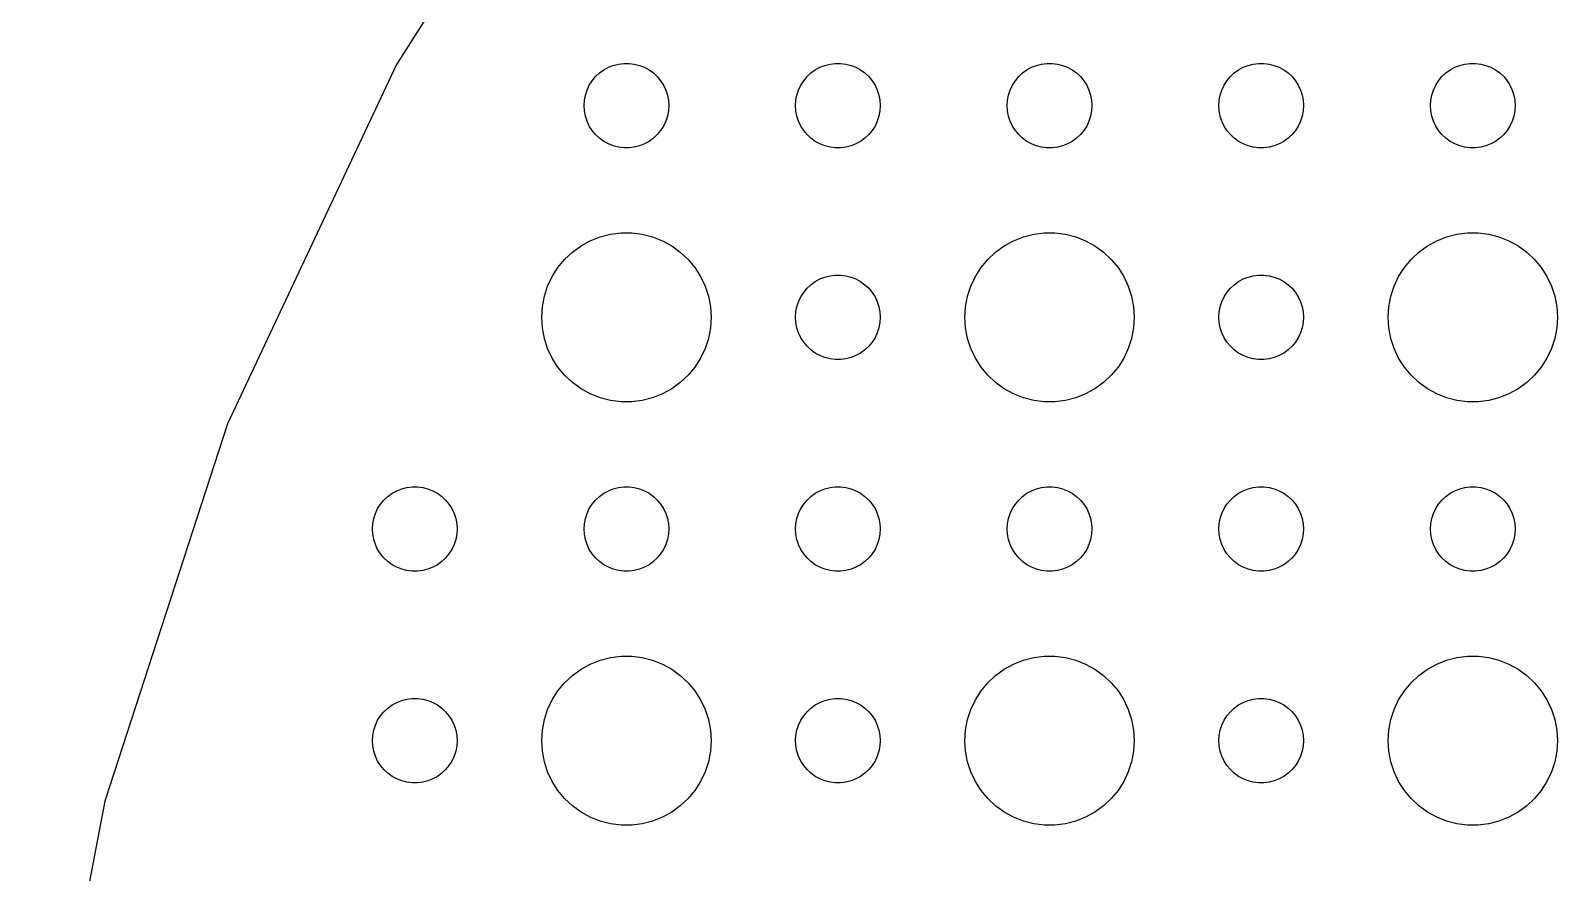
# Model space of a CAD drawing. Header units: metres. Extents: x -112 to 112, y -112 to 112.
# Drawn here: x -111.1 to -57, y 25.3 to 55.2 of the extents above; entities that cross this region are included whole.
import ezdxf

# ---------------------------------------------------------------- set-up
doc = ezdxf.new("R2010")
doc.units = ezdxf.units.M

msp = doc.modelspace()

# ---------------------------------------------------------------- linework, layer by layer
for p, q in [((-90.6099, 65.8319), (-98.1463, 53.9564)), ((-98.1463, 53.9564), (-104.135, 41.2299)), ((-91.0934, 53.5268), (-90.9561, 53.6558)), ((-90.9561, 53.6558), (-90.8037, 53.7665)), ((-90.8037, 53.7665), (-90.6387, 53.8572)), ((-90.6387, 53.8572), (-90.4635, 53.9266)), ((-90.4635, 53.9266), (-90.2811, 53.9734)), ((-90.2811, 53.9734), (-90.0942, 53.997)), ((-90.0942, 53.997), (-89.9058, 53.997)), ((-89.9058, 53.997), (-89.7189, 53.9734)), ((-89.7189, 53.9734), (-89.5365, 53.9266)), ((-89.5365, 53.9266), (-89.3613, 53.8572)), ((-89.3613, 53.8572), (-89.1963, 53.7665)), ((-89.1963, 53.7665), (-89.0439, 53.6558)), ((-89.0439, 53.6558), (-88.9065, 53.5268)), ((-83.5934, 53.5268), (-83.4561, 53.6558)), ((-83.4561, 53.6558), (-83.3037, 53.7665)), ((-83.3037, 53.7665), (-83.1387, 53.8572)), ((-83.1387, 53.8572), (-82.9635, 53.9266)), ((-82.9635, 53.9266), (-82.7811, 53.9734)), ((-82.7811, 53.9734), (-82.5942, 53.997)), ((-82.5942, 53.997), (-82.4058, 53.997)), ((-82.4058, 53.997), (-82.2189, 53.9734)), ((-82.2189, 53.9734), (-82.0365, 53.9266)), ((-82.0365, 53.9266), (-81.8613, 53.8572)), ((-81.8613, 53.8572), (-81.6963, 53.7665)), ((-81.6963, 53.7665), (-81.5439, 53.6558)), ((-81.5439, 53.6558), (-81.4065, 53.5268)), ((-76.0934, 53.5268), (-75.9561, 53.6558)), ((-75.9561, 53.6558), (-75.8037, 53.7665)), ((-75.8037, 53.7665), (-75.6387, 53.8572)), ((-75.6387, 53.8572), (-75.4635, 53.9266)), ((-75.4635, 53.9266), (-75.2811, 53.9734)), ((-75.2811, 53.9734), (-75.0942, 53.997)), ((-75.0942, 53.997), (-74.9058, 53.997)), ((-74.9058, 53.997), (-74.7189, 53.9734)), ((-74.7189, 53.9734), (-74.5365, 53.9266)), ((-74.5365, 53.9266), (-74.3613, 53.8572)), ((-74.3613, 53.8572), (-74.1963, 53.7665)), ((-74.1963, 53.7665), (-74.0439, 53.6558)), ((-74.0439, 53.6558), (-73.9065, 53.5268)), ((-68.5934, 53.5268), (-68.4561, 53.6558)), ((-68.4561, 53.6558), (-68.3037, 53.7665)), ((-68.3037, 53.7665), (-68.1387, 53.8572)), ((-68.1387, 53.8572), (-67.9635, 53.9266)), ((-67.9635, 53.9266), (-67.7811, 53.9734)), ((-67.7811, 53.9734), (-67.5942, 53.997)), ((-67.5942, 53.997), (-67.4058, 53.997)), ((-67.4058, 53.997), (-67.2189, 53.9734)), ((-67.2189, 53.9734), (-67.0365, 53.9266)), ((-67.0365, 53.9266), (-66.8613, 53.8572)), ((-66.8613, 53.8572), (-66.6963, 53.7665)), ((-66.6963, 53.7665), (-66.5439, 53.6558)), ((-66.5439, 53.6558), (-66.4065, 53.5268)), ((-61.0934, 53.5268), (-60.9561, 53.6558)), ((-60.9561, 53.6558), (-60.8037, 53.7665)), ((-60.8037, 53.7665), (-60.6387, 53.8572)), ((-60.6387, 53.8572), (-60.4635, 53.9266)), ((-60.4635, 53.9266), (-60.2811, 53.9734)), ((-60.2811, 53.9734), (-60.0942, 53.997)), ((-60.0942, 53.997), (-59.9058, 53.997)), ((-59.9058, 53.997), (-59.7189, 53.9734)), ((-59.7189, 53.9734), (-59.5365, 53.9266)), ((-59.5365, 53.9266), (-59.3613, 53.8572)), ((-59.3613, 53.8572), (-59.1963, 53.7665)), ((-59.1963, 53.7665), (-59.0439, 53.6558)), ((-59.0439, 53.6558), (-58.9065, 53.5268)), ((-91.4529, 52.873), (-91.3947, 53.0522)), ((-91.3947, 53.0522), (-91.3145, 53.2226)), ((-91.3145, 53.2226), (-91.2135, 53.3817)), ((-91.2135, 53.3817), (-91.0934, 53.5268)), ((-88.9065, 53.5268), (-88.7865, 53.3817)), ((-88.7865, 53.3817), (-88.6855, 53.2226)), ((-88.6855, 53.2226), (-88.6053, 53.0522)), ((-88.6053, 53.0522), (-88.5471, 52.873)), ((-83.9529, 52.873), (-83.8947, 53.0522)), ((-83.8947, 53.0522), (-83.8145, 53.2226)), ((-83.8145, 53.2226), (-83.7135, 53.3817)), ((-83.7135, 53.3817), (-83.5934, 53.5268)), ((-81.4065, 53.5268), (-81.2865, 53.3817)), ((-81.2865, 53.3817), (-81.1855, 53.2226)), ((-81.1855, 53.2226), (-81.1053, 53.0522)), ((-81.1053, 53.0522), (-81.0471, 52.873)), ((-76.4529, 52.873), (-76.3947, 53.0522)), ((-76.3947, 53.0522), (-76.3145, 53.2226)), ((-76.3145, 53.2226), (-76.2135, 53.3817)), ((-76.2135, 53.3817), (-76.0934, 53.5268)), ((-73.9065, 53.5268), (-73.7865, 53.3817)), ((-73.7865, 53.3817), (-73.6855, 53.2226)), ((-73.6855, 53.2226), (-73.6053, 53.0522)), ((-73.6053, 53.0522), (-73.5471, 52.873)), ((-68.9529, 52.873), (-68.8947, 53.0522)), ((-68.8947, 53.0522), (-68.8145, 53.2226)), ((-68.8145, 53.2226), (-68.7135, 53.3817)), ((-68.7135, 53.3817), (-68.5934, 53.5268)), ((-66.4065, 53.5268), (-66.2865, 53.3817)), ((-66.2865, 53.3817), (-66.1855, 53.2226)), ((-66.1855, 53.2226), (-66.1053, 53.0522)), ((-66.1053, 53.0522), (-66.0471, 52.873)), ((-61.4529, 52.873), (-61.3947, 53.0522)), ((-61.3947, 53.0522), (-61.3145, 53.2226)), ((-61.3145, 53.2226), (-61.2135, 53.3817)), ((-61.2135, 53.3817), (-61.0934, 53.5268)), ((-58.9065, 53.5268), (-58.7865, 53.3817)), ((-58.7865, 53.3817), (-58.6855, 53.2226)), ((-58.6855, 53.2226), (-58.6053, 53.0522)), ((-58.6053, 53.0522), (-58.5471, 52.873)), ((-91.5, 52.5), (-91.4882, 52.688)), ((-91.4882, 52.312), (-91.5, 52.5)), ((-91.4882, 52.688), (-91.4529, 52.873)), ((-88.5471, 52.873), (-88.5118, 52.688)), ((-88.5118, 52.688), (-88.5, 52.5)), ((-88.5, 52.5), (-88.5118, 52.312)), ((-84, 52.5), (-83.9882, 52.688)), ((-83.9882, 52.312), (-84, 52.5)), ((-83.9882, 52.688), (-83.9529, 52.873)), ((-81.0471, 52.873), (-81.0118, 52.688)), ((-81.0118, 52.688), (-81, 52.5)), ((-81, 52.5), (-81.0118, 52.312)), ((-76.5, 52.5), (-76.4882, 52.688)), ((-76.4882, 52.312), (-76.5, 52.5)), ((-76.4882, 52.688), (-76.4529, 52.873)), ((-73.5471, 52.873), (-73.5118, 52.688)), ((-73.5118, 52.688), (-73.5, 52.5)), ((-73.5, 52.5), (-73.5118, 52.312)), ((-69, 52.5), (-68.9882, 52.688)), ((-68.9882, 52.312), (-69, 52.5)), ((-68.9882, 52.688), (-68.9529, 52.873)), ((-66.0471, 52.873), (-66.0118, 52.688)), ((-66.0118, 52.688), (-66, 52.5)), ((-66, 52.5), (-66.0118, 52.312)), ((-61.5, 52.5), (-61.4882, 52.688)), ((-61.4882, 52.312), (-61.5, 52.5)), ((-61.4882, 52.688), (-61.4529, 52.873)), ((-58.5471, 52.873), (-58.5118, 52.688)), ((-58.5118, 52.688), (-58.5, 52.5)), ((-58.5, 52.5), (-58.5118, 52.312)), ((-91.4529, 52.127), (-91.4882, 52.312)), ((-91.3947, 51.9478), (-91.4529, 52.127)), ((-88.5471, 52.127), (-88.6053, 51.9478)), ((-88.5118, 52.312), (-88.5471, 52.127)), ((-83.9529, 52.127), (-83.9882, 52.312)), ((-83.8947, 51.9478), (-83.9529, 52.127)), ((-81.0471, 52.127), (-81.1053, 51.9478)), ((-81.0118, 52.312), (-81.0471, 52.127)), ((-76.4529, 52.127), (-76.4882, 52.312)), ((-76.3947, 51.9478), (-76.4529, 52.127)), ((-73.5471, 52.127), (-73.6053, 51.9478)), ((-73.5118, 52.312), (-73.5471, 52.127)), ((-68.9529, 52.127), (-68.9882, 52.312)), ((-68.8947, 51.9478), (-68.9529, 52.127)), ((-66.0471, 52.127), (-66.1053, 51.9478)), ((-66.0118, 52.312), (-66.0471, 52.127)), ((-61.4529, 52.127), (-61.4882, 52.312)), ((-61.3947, 51.9478), (-61.4529, 52.127)), ((-58.5471, 52.127), (-58.6053, 51.9478)), ((-58.5118, 52.312), (-58.5471, 52.127)), ((-91.3145, 51.7774), (-91.3947, 51.9478)), ((-91.2135, 51.6183), (-91.3145, 51.7774)), ((-91.0934, 51.4732), (-91.2135, 51.6183)), ((-90.9561, 51.3442), (-91.0934, 51.4732)), ((-88.9065, 51.4732), (-89.0439, 51.3442)), ((-88.7865, 51.6183), (-88.9065, 51.4732)), ((-88.6855, 51.7774), (-88.7865, 51.6183)), ((-88.6053, 51.9478), (-88.6855, 51.7774)), ((-83.8145, 51.7774), (-83.8947, 51.9478)), ((-83.7135, 51.6183), (-83.8145, 51.7774)), ((-83.5934, 51.4732), (-83.7135, 51.6183)), ((-83.4561, 51.3442), (-83.5934, 51.4732)), ((-81.4065, 51.4732), (-81.5439, 51.3442)), ((-81.2865, 51.6183), (-81.4065, 51.4732)), ((-81.1855, 51.7774), (-81.2865, 51.6183)), ((-81.1053, 51.9478), (-81.1855, 51.7774)), ((-76.3145, 51.7774), (-76.3947, 51.9478)), ((-76.2135, 51.6183), (-76.3145, 51.7774)), ((-76.0934, 51.4732), (-76.2135, 51.6183)), ((-75.9561, 51.3442), (-76.0934, 51.4732)), ((-73.9065, 51.4732), (-74.0439, 51.3442)), ((-73.7865, 51.6183), (-73.9065, 51.4732)), ((-73.6855, 51.7774), (-73.7865, 51.6183)), ((-73.6053, 51.9478), (-73.6855, 51.7774)), ((-68.8145, 51.7774), (-68.8947, 51.9478)), ((-68.7135, 51.6183), (-68.8145, 51.7774)), ((-68.5934, 51.4732), (-68.7135, 51.6183)), ((-68.4561, 51.3442), (-68.5934, 51.4732)), ((-66.4065, 51.4732), (-66.5439, 51.3442)), ((-66.2865, 51.6183), (-66.4065, 51.4732)), ((-66.1855, 51.7774), (-66.2865, 51.6183)), ((-66.1053, 51.9478), (-66.1855, 51.7774)), ((-61.3145, 51.7774), (-61.3947, 51.9478)), ((-61.2135, 51.6183), (-61.3145, 51.7774)), ((-61.0934, 51.4732), (-61.2135, 51.6183)), ((-60.9561, 51.3442), (-61.0934, 51.4732)), ((-58.9065, 51.4732), (-59.0439, 51.3442)), ((-58.7865, 51.6183), (-58.9065, 51.4732)), ((-58.6855, 51.7774), (-58.7865, 51.6183)), ((-58.6053, 51.9478), (-58.6855, 51.7774)), ((-90.8037, 51.2335), (-90.9561, 51.3442)), ((-90.6387, 51.1428), (-90.8037, 51.2335)), ((-90.4635, 51.0734), (-90.6387, 51.1428)), ((-90.2811, 51.0266), (-90.4635, 51.0734)), ((-90.0942, 51.003), (-90.2811, 51.0266)), ((-89.9058, 51.003), (-90.0942, 51.003)), ((-89.7189, 51.0266), (-89.9058, 51.003)), ((-89.5365, 51.0734), (-89.7189, 51.0266)), ((-89.3613, 51.1428), (-89.5365, 51.0734)), ((-89.1963, 51.2335), (-89.3613, 51.1428)), ((-89.0439, 51.3442), (-89.1963, 51.2335)), ((-83.3037, 51.2335), (-83.4561, 51.3442)), ((-83.1387, 51.1428), (-83.3037, 51.2335)), ((-82.9635, 51.0734), (-83.1387, 51.1428)), ((-82.7811, 51.0266), (-82.9635, 51.0734)), ((-82.5942, 51.003), (-82.7811, 51.0266)), ((-82.4058, 51.003), (-82.5942, 51.003)), ((-82.2189, 51.0266), (-82.4058, 51.003)), ((-82.0365, 51.0734), (-82.2189, 51.0266)), ((-81.8613, 51.1428), (-82.0365, 51.0734)), ((-81.6963, 51.2335), (-81.8613, 51.1428)), ((-81.5439, 51.3442), (-81.6963, 51.2335)), ((-75.8037, 51.2335), (-75.9561, 51.3442)), ((-75.6387, 51.1428), (-75.8037, 51.2335)), ((-75.4635, 51.0734), (-75.6387, 51.1428)), ((-75.2811, 51.0266), (-75.4635, 51.0734)), ((-75.0942, 51.003), (-75.2811, 51.0266)), ((-74.9058, 51.003), (-75.0942, 51.003)), ((-74.7189, 51.0266), (-74.9058, 51.003)), ((-74.5365, 51.0734), (-74.7189, 51.0266)), ((-74.3613, 51.1428), (-74.5365, 51.0734)), ((-74.1963, 51.2335), (-74.3613, 51.1428)), ((-74.0439, 51.3442), (-74.1963, 51.2335)), ((-68.3037, 51.2335), (-68.4561, 51.3442)), ((-68.1387, 51.1428), (-68.3037, 51.2335)), ((-67.9635, 51.0734), (-68.1387, 51.1428)), ((-67.7811, 51.0266), (-67.9635, 51.0734)), ((-67.5942, 51.003), (-67.7811, 51.0266)), ((-67.4058, 51.003), (-67.5942, 51.003)), ((-67.2189, 51.0266), (-67.4058, 51.003)), ((-67.0365, 51.0734), (-67.2189, 51.0266)), ((-66.8613, 51.1428), (-67.0365, 51.0734)), ((-66.6963, 51.2335), (-66.8613, 51.1428)), ((-66.5439, 51.3442), (-66.6963, 51.2335)), ((-60.8037, 51.2335), (-60.9561, 51.3442)), ((-60.6387, 51.1428), (-60.8037, 51.2335)), ((-60.4635, 51.0734), (-60.6387, 51.1428)), ((-60.2811, 51.0266), (-60.4635, 51.0734)), ((-60.0942, 51.003), (-60.2811, 51.0266)), ((-59.9058, 51.003), (-60.0942, 51.003)), ((-59.7189, 51.0266), (-59.9058, 51.003)), ((-59.5365, 51.0734), (-59.7189, 51.0266)), ((-59.3613, 51.1428), (-59.5365, 51.0734)), ((-59.1963, 51.2335), (-59.3613, 51.1428)), ((-59.0439, 51.3442), (-59.1963, 51.2335)), ((-91.6075, 47.533), (-91.2773, 47.7145)), ((-91.2773, 47.7145), (-90.927, 47.8532)), ((-90.927, 47.8532), (-90.5621, 47.9469)), ((-90.5621, 47.9469), (-90.1884, 47.9941)), ((-90.1884, 47.9941), (-89.8116, 47.9941)), ((-89.8116, 47.9941), (-89.4379, 47.9469)), ((-89.4379, 47.9469), (-89.073, 47.8532)), ((-89.073, 47.8532), (-88.7227, 47.7145)), ((-88.7227, 47.7145), (-88.3925, 47.533)), ((-76.6075, 47.533), (-76.2773, 47.7145)), ((-76.2773, 47.7145), (-75.927, 47.8532)), ((-75.927, 47.8532), (-75.5621, 47.9469)), ((-75.5621, 47.9469), (-75.1884, 47.9941)), ((-75.1884, 47.9941), (-74.8116, 47.9941)), ((-74.8116, 47.9941), (-74.4379, 47.9469)), ((-74.4379, 47.9469), (-74.073, 47.8532)), ((-74.073, 47.8532), (-73.7227, 47.7145)), ((-73.7227, 47.7145), (-73.3925, 47.533)), ((-61.6075, 47.533), (-61.2773, 47.7145)), ((-61.2773, 47.7145), (-60.927, 47.8532)), ((-60.927, 47.8532), (-60.5621, 47.9469)), ((-60.5621, 47.9469), (-60.1884, 47.9941)), ((-60.1884, 47.9941), (-59.8116, 47.9941)), ((-59.8116, 47.9941), (-59.4379, 47.9469)), ((-59.4379, 47.9469), (-59.0729, 47.8532)), ((-59.0729, 47.8532), (-58.7227, 47.7145)), ((-58.7227, 47.7145), (-58.3925, 47.533)), ((-92.1869, 47.0536), (-91.9123, 47.3115)), ((-91.9123, 47.3115), (-91.6075, 47.533)), ((-88.3925, 47.533), (-88.0877, 47.3115)), ((-88.0877, 47.3115), (-87.8131, 47.0536)), ((-77.1869, 47.0536), (-76.9123, 47.3115)), ((-76.9123, 47.3115), (-76.6075, 47.533)), ((-73.3925, 47.533), (-73.0877, 47.3115)), ((-73.0877, 47.3115), (-72.8131, 47.0536)), ((-62.1869, 47.0536), (-61.9123, 47.3115)), ((-61.9123, 47.3115), (-61.6075, 47.533)), ((-58.3925, 47.533), (-58.0877, 47.3115)), ((-58.0877, 47.3115), (-57.8131, 47.0536)), ((-92.6289, 46.4453), (-92.427, 46.7634)), ((-92.427, 46.7634), (-92.1869, 47.0536)), ((-87.8131, 47.0536), (-87.573, 46.7634)), ((-87.573, 46.7634), (-87.3711, 46.4453)), ((-77.6289, 46.4453), (-77.427, 46.7634)), ((-77.427, 46.7634), (-77.1869, 47.0536)), ((-72.8131, 47.0536), (-72.573, 46.7634)), ((-72.573, 46.7634), (-72.3711, 46.4453)), ((-62.6289, 46.4453), (-62.427, 46.7634)), ((-62.427, 46.7634), (-62.1869, 47.0536)), ((-57.8131, 47.0536), (-57.5729, 46.7634)), ((-57.5729, 46.7634), (-57.3711, 46.4453)), ((-92.9057, 45.7461), (-92.7893, 46.1044)), ((-92.7893, 46.1044), (-92.6289, 46.4453)), ((-87.3711, 46.4453), (-87.2107, 46.1044)), ((-87.2107, 46.1044), (-87.0943, 45.7461)), ((-83.7135, 45.8817), (-83.5934, 46.0268)), ((-83.5934, 46.0268), (-83.4561, 46.1558)), ((-83.4561, 46.1558), (-83.3037, 46.2665)), ((-83.3037, 46.2665), (-83.1387, 46.3572)), ((-83.1387, 46.3572), (-82.9635, 46.4266)), ((-82.9635, 46.4266), (-82.7811, 46.4734)), ((-82.7811, 46.4734), (-82.5942, 46.497)), ((-82.5942, 46.497), (-82.4058, 46.497)), ((-82.4058, 46.497), (-82.2189, 46.4734)), ((-82.2189, 46.4734), (-82.0365, 46.4266)), ((-82.0365, 46.4266), (-81.8613, 46.3572)), ((-81.8613, 46.3572), (-81.6963, 46.2665)), ((-81.6963, 46.2665), (-81.5439, 46.1558)), ((-81.5439, 46.1558), (-81.4065, 46.0268)), ((-81.4065, 46.0268), (-81.2865, 45.8817)), ((-77.9057, 45.7461), (-77.7893, 46.1044)), ((-77.7893, 46.1044), (-77.6289, 46.4453)), ((-72.3711, 46.4453), (-72.2107, 46.1044)), ((-72.2107, 46.1044), (-72.0943, 45.7461)), ((-68.7135, 45.8817), (-68.5934, 46.0268)), ((-68.5934, 46.0268), (-68.4561, 46.1558)), ((-68.4561, 46.1558), (-68.3037, 46.2665)), ((-68.3037, 46.2665), (-68.1387, 46.3572)), ((-68.1387, 46.3572), (-67.9635, 46.4266)), ((-67.9635, 46.4266), (-67.7811, 46.4734)), ((-67.7811, 46.4734), (-67.5942, 46.497)), ((-67.5942, 46.497), (-67.4058, 46.497)), ((-67.4058, 46.497), (-67.2189, 46.4734)), ((-67.2189, 46.4734), (-67.0365, 46.4266)), ((-67.0365, 46.4266), (-66.8613, 46.3572)), ((-66.8613, 46.3572), (-66.6963, 46.2665)), ((-66.6963, 46.2665), (-66.5439, 46.1558)), ((-66.5439, 46.1558), (-66.4065, 46.0268)), ((-66.4065, 46.0268), (-66.2865, 45.8817)), ((-62.9057, 45.7461), (-62.7893, 46.1044)), ((-62.7893, 46.1044), (-62.6289, 46.4453)), ((-57.3711, 46.4453), (-57.2107, 46.1044)), ((-57.2107, 46.1044), (-57.0942, 45.7461)), ((-92.9763, 45.376), (-92.9057, 45.7461)), ((-87.0943, 45.7461), (-87.0237, 45.376)), ((-83.9529, 45.373), (-83.8947, 45.5522)), ((-83.8947, 45.5522), (-83.8145, 45.7226)), ((-83.8145, 45.7226), (-83.7135, 45.8817)), ((-81.2865, 45.8817), (-81.1855, 45.7226)), ((-81.1855, 45.7226), (-81.1053, 45.5522)), ((-81.1053, 45.5522), (-81.0471, 45.373)), ((-77.9763, 45.376), (-77.9057, 45.7461)), ((-72.0943, 45.7461), (-72.0237, 45.376)), ((-68.9529, 45.373), (-68.8947, 45.5522)), ((-68.8947, 45.5522), (-68.8145, 45.7226)), ((-68.8145, 45.7226), (-68.7135, 45.8817)), ((-66.2865, 45.8817), (-66.1855, 45.7226)), ((-66.1855, 45.7226), (-66.1053, 45.5522)), ((-66.1053, 45.5522), (-66.0471, 45.373)), ((-62.9763, 45.376), (-62.9057, 45.7461)), ((-57.0942, 45.7461), (-57.0237, 45.376)), ((-93, 45), (-92.9763, 45.376)), ((-92.9763, 44.624), (-93, 45)), ((-87.0237, 45.376), (-87, 45)), ((-87, 45), (-87.0237, 44.624)), ((-84, 45), (-83.9882, 45.188)), ((-83.9882, 44.812), (-84, 45)), ((-83.9882, 45.188), (-83.9529, 45.373)), ((-81.0471, 45.373), (-81.0118, 45.188)), ((-81.0118, 45.188), (-81, 45)), ((-81, 45), (-81.0118, 44.812)), ((-78, 45), (-77.9763, 45.376)), ((-77.9763, 44.624), (-78, 45)), ((-72.0237, 45.376), (-72, 45)), ((-72, 45), (-72.0237, 44.624)), ((-69, 45), (-68.9882, 45.188)), ((-68.9882, 44.812), (-69, 45)), ((-68.9882, 45.188), (-68.9529, 45.373)), ((-66.0471, 45.373), (-66.0118, 45.188)), ((-66.0118, 45.188), (-66, 45)), ((-66, 45), (-66.0118, 44.812)), ((-63, 45), (-62.9763, 45.376)), ((-62.9763, 44.624), (-63, 45)), ((-57.0237, 45.376), (-57, 45)), ((-57, 45), (-57.0237, 44.624)), ((-92.9057, 44.2539), (-92.9763, 44.624)), ((-87.0237, 44.624), (-87.0943, 44.2539)), ((-83.9529, 44.627), (-83.9882, 44.812)), ((-83.8947, 44.4478), (-83.9529, 44.627)), ((-83.8145, 44.2774), (-83.8947, 44.4478)), ((-81.1053, 44.4478), (-81.1855, 44.2774)), ((-81.0471, 44.627), (-81.1053, 44.4478)), ((-81.0118, 44.812), (-81.0471, 44.627)), ((-77.9057, 44.2539), (-77.9763, 44.624)), ((-72.0237, 44.624), (-72.0943, 44.2539)), ((-68.9529, 44.627), (-68.9882, 44.812)), ((-68.8947, 44.4478), (-68.9529, 44.627)), ((-68.8145, 44.2774), (-68.8947, 44.4478)), ((-66.1053, 44.4478), (-66.1855, 44.2774)), ((-66.0471, 44.627), (-66.1053, 44.4478)), ((-66.0118, 44.812), (-66.0471, 44.627)), ((-62.9057, 44.2539), (-62.9763, 44.624)), ((-57.0237, 44.624), (-57.0942, 44.2539)), ((-92.7893, 43.8956), (-92.9057, 44.2539)), ((-92.6289, 43.5547), (-92.7893, 43.8956)), ((-87.2107, 43.8956), (-87.3711, 43.5547)), ((-87.0943, 44.2539), (-87.2107, 43.8956)), ((-83.7135, 44.1183), (-83.8145, 44.2774)), ((-83.5934, 43.9732), (-83.7135, 44.1183)), ((-83.4561, 43.8442), (-83.5934, 43.9732)), ((-83.3037, 43.7335), (-83.4561, 43.8442)), ((-81.5439, 43.8442), (-81.6963, 43.7335)), ((-81.4065, 43.9732), (-81.5439, 43.8442)), ((-81.2865, 44.1183), (-81.4065, 43.9732)), ((-81.1855, 44.2774), (-81.2865, 44.1183)), ((-77.7893, 43.8956), (-77.9057, 44.2539)), ((-77.6289, 43.5547), (-77.7893, 43.8956)), ((-72.2107, 43.8956), (-72.3711, 43.5547)), ((-72.0943, 44.2539), (-72.2107, 43.8956)), ((-68.7135, 44.1183), (-68.8145, 44.2774)), ((-68.5934, 43.9732), (-68.7135, 44.1183)), ((-68.4561, 43.8442), (-68.5934, 43.9732)), ((-68.3037, 43.7335), (-68.4561, 43.8442)), ((-66.5439, 43.8442), (-66.6963, 43.7335)), ((-66.4065, 43.9732), (-66.5439, 43.8442)), ((-66.2865, 44.1183), (-66.4065, 43.9732)), ((-66.1855, 44.2774), (-66.2865, 44.1183)), ((-62.7893, 43.8956), (-62.9057, 44.2539)), ((-62.6289, 43.5547), (-62.7893, 43.8956)), ((-57.2107, 43.8956), (-57.3711, 43.5547)), ((-57.0942, 44.2539), (-57.2107, 43.8956)), ((-92.427, 43.2366), (-92.6289, 43.5547)), ((-87.3711, 43.5547), (-87.573, 43.2366)), ((-83.1387, 43.6428), (-83.3037, 43.7335)), ((-82.9635, 43.5734), (-83.1387, 43.6428)), ((-82.7811, 43.5266), (-82.9635, 43.5734)), ((-82.5942, 43.503), (-82.7811, 43.5266)), ((-82.4058, 43.503), (-82.5942, 43.503)), ((-82.2189, 43.5266), (-82.4058, 43.503)), ((-82.0365, 43.5734), (-82.2189, 43.5266)), ((-81.8613, 43.6428), (-82.0365, 43.5734)), ((-81.6963, 43.7335), (-81.8613, 43.6428)), ((-77.427, 43.2366), (-77.6289, 43.5547)), ((-72.3711, 43.5547), (-72.573, 43.2366)), ((-68.1387, 43.6428), (-68.3037, 43.7335)), ((-67.9635, 43.5734), (-68.1387, 43.6428)), ((-67.7811, 43.5266), (-67.9635, 43.5734)), ((-67.5942, 43.503), (-67.7811, 43.5266)), ((-67.4058, 43.503), (-67.5942, 43.503)), ((-67.2189, 43.5266), (-67.4058, 43.503)), ((-67.0365, 43.5734), (-67.2189, 43.5266)), ((-66.8613, 43.6428), (-67.0365, 43.5734)), ((-66.6963, 43.7335), (-66.8613, 43.6428)), ((-62.427, 43.2366), (-62.6289, 43.5547)), ((-57.3711, 43.5547), (-57.5729, 43.2366)), ((-92.1869, 42.9464), (-92.427, 43.2366)), ((-91.9123, 42.6885), (-92.1869, 42.9464)), ((-87.8131, 42.9464), (-88.0877, 42.6885)), ((-87.573, 43.2366), (-87.8131, 42.9464)), ((-77.1869, 42.9464), (-77.427, 43.2366)), ((-76.9123, 42.6885), (-77.1869, 42.9464)), ((-72.8131, 42.9464), (-73.0877, 42.6885)), ((-72.573, 43.2366), (-72.8131, 42.9464)), ((-62.1869, 42.9464), (-62.427, 43.2366)), ((-61.9123, 42.6885), (-62.1869, 42.9464)), ((-57.8131, 42.9464), (-58.0877, 42.6885)), ((-57.5729, 43.2366), (-57.8131, 42.9464)), ((-91.6075, 42.467), (-91.9123, 42.6885)), ((-91.2773, 42.2855), (-91.6075, 42.467)), ((-90.927, 42.1468), (-91.2773, 42.2855)), ((-88.7227, 42.2855), (-89.073, 42.1468)), ((-88.3925, 42.467), (-88.7227, 42.2855)), ((-88.0877, 42.6885), (-88.3925, 42.467)), ((-76.6075, 42.467), (-76.9123, 42.6885)), ((-76.2773, 42.2855), (-76.6075, 42.467)), ((-75.927, 42.1468), (-76.2773, 42.2855)), ((-73.7227, 42.2855), (-74.073, 42.1468)), ((-73.3925, 42.467), (-73.7227, 42.2855)), ((-73.0877, 42.6885), (-73.3925, 42.467)), ((-61.6075, 42.467), (-61.9123, 42.6885)), ((-61.2773, 42.2855), (-61.6075, 42.467)), ((-60.927, 42.1468), (-61.2773, 42.2855)), ((-58.7227, 42.2855), (-59.0729, 42.1468)), ((-58.3925, 42.467), (-58.7227, 42.2855)), ((-58.0877, 42.6885), (-58.3925, 42.467)), ((-90.5621, 42.0531), (-90.927, 42.1468)), ((-90.1884, 42.0059), (-90.5621, 42.0531)), ((-89.8116, 42.0059), (-90.1884, 42.0059)), ((-89.4379, 42.0531), (-89.8116, 42.0059)), ((-89.073, 42.1468), (-89.4379, 42.0531)), ((-75.5621, 42.0531), (-75.927, 42.1468)), ((-75.1884, 42.0059), (-75.5621, 42.0531)), ((-74.8116, 42.0059), (-75.1884, 42.0059)), ((-74.4379, 42.0531), (-74.8116, 42.0059)), ((-74.073, 42.1468), (-74.4379, 42.0531)), ((-60.5621, 42.0531), (-60.927, 42.1468)), ((-60.1884, 42.0059), (-60.5621, 42.0531)), ((-59.8116, 42.0059), (-60.1884, 42.0059)), ((-59.4379, 42.0531), (-59.8116, 42.0059)), ((-59.0729, 42.1468), (-59.4379, 42.0531)), ((-104.135, 41.2299), (-108.481, 27.8533)), ((-97.9635, 38.9266), (-97.7811, 38.9734)), ((-97.7811, 38.9734), (-97.5942, 38.997)), ((-97.5942, 38.997), (-97.4058, 38.997)), ((-97.4058, 38.997), (-97.2189, 38.9734)), ((-97.2189, 38.9734), (-97.0365, 38.9266)), ((-90.4635, 38.9266), (-90.2811, 38.9734)), ((-90.2811, 38.9734), (-90.0942, 38.997)), ((-90.0942, 38.997), (-89.9058, 38.997)), ((-89.9058, 38.997), (-89.7189, 38.9734)), ((-89.7189, 38.9734), (-89.5365, 38.9266)), ((-82.9635, 38.9266), (-82.7811, 38.9734)), ((-82.7811, 38.9734), (-82.5942, 38.997)), ((-82.5942, 38.997), (-82.4058, 38.997)), ((-82.4058, 38.997), (-82.2189, 38.9734)), ((-82.2189, 38.9734), (-82.0365, 38.9266)), ((-75.4635, 38.9266), (-75.2811, 38.9734)), ((-75.2811, 38.9734), (-75.0942, 38.997)), ((-75.0942, 38.997), (-74.9058, 38.997)), ((-74.9058, 38.997), (-74.7189, 38.9734)), ((-74.7189, 38.9734), (-74.5365, 38.9266)), ((-67.9635, 38.9266), (-67.7811, 38.9734)), ((-67.7811, 38.9734), (-67.5942, 38.997)), ((-67.5942, 38.997), (-67.4058, 38.997)), ((-67.4058, 38.997), (-67.2189, 38.9734)), ((-67.2189, 38.9734), (-67.0365, 38.9266)), ((-60.4635, 38.9266), (-60.2811, 38.9734)), ((-60.2811, 38.9734), (-60.0942, 38.997)), ((-60.0942, 38.997), (-59.9058, 38.997)), ((-59.9058, 38.997), (-59.7189, 38.9734)), ((-59.7189, 38.9734), (-59.5365, 38.9266)), ((-98.7135, 38.3817), (-98.5934, 38.5268)), ((-98.5934, 38.5268), (-98.4561, 38.6558)), ((-98.4561, 38.6558), (-98.3037, 38.7665)), ((-98.3037, 38.7665), (-98.1387, 38.8572)), ((-98.1387, 38.8572), (-97.9635, 38.9266)), ((-97.0365, 38.9266), (-96.8613, 38.8572)), ((-96.8613, 38.8572), (-96.6963, 38.7665)), ((-96.6963, 38.7665), (-96.5439, 38.6558)), ((-96.5439, 38.6558), (-96.4065, 38.5268)), ((-96.4065, 38.5268), (-96.2865, 38.3817)), ((-91.2135, 38.3817), (-91.0934, 38.5268)), ((-91.0934, 38.5268), (-90.9561, 38.6558)), ((-90.9561, 38.6558), (-90.8037, 38.7665)), ((-90.8037, 38.7665), (-90.6387, 38.8572)), ((-90.6387, 38.8572), (-90.4635, 38.9266)), ((-89.5365, 38.9266), (-89.3613, 38.8572)), ((-89.3613, 38.8572), (-89.1963, 38.7665)), ((-89.1963, 38.7665), (-89.0439, 38.6558)), ((-89.0439, 38.6558), (-88.9065, 38.5268)), ((-88.9065, 38.5268), (-88.7865, 38.3817)), ((-83.7135, 38.3817), (-83.5934, 38.5268)), ((-83.5934, 38.5268), (-83.4561, 38.6558)), ((-83.4561, 38.6558), (-83.3037, 38.7665)), ((-83.3037, 38.7665), (-83.1387, 38.8572)), ((-83.1387, 38.8572), (-82.9635, 38.9266)), ((-82.0365, 38.9266), (-81.8613, 38.8572)), ((-81.8613, 38.8572), (-81.6963, 38.7665)), ((-81.6963, 38.7665), (-81.5439, 38.6558)), ((-81.5439, 38.6558), (-81.4065, 38.5268)), ((-81.4065, 38.5268), (-81.2865, 38.3817)), ((-76.2135, 38.3817), (-76.0934, 38.5268)), ((-76.0934, 38.5268), (-75.9561, 38.6558)), ((-75.9561, 38.6558), (-75.8037, 38.7665)), ((-75.8037, 38.7665), (-75.6387, 38.8572)), ((-75.6387, 38.8572), (-75.4635, 38.9266)), ((-74.5365, 38.9266), (-74.3613, 38.8572)), ((-74.3613, 38.8572), (-74.1963, 38.7665)), ((-74.1963, 38.7665), (-74.0439, 38.6558)), ((-74.0439, 38.6558), (-73.9065, 38.5268)), ((-73.9065, 38.5268), (-73.7865, 38.3817)), ((-68.7135, 38.3817), (-68.5934, 38.5268)), ((-68.5934, 38.5268), (-68.4561, 38.6558)), ((-68.4561, 38.6558), (-68.3037, 38.7665)), ((-68.3037, 38.7665), (-68.1387, 38.8572)), ((-68.1387, 38.8572), (-67.9635, 38.9266)), ((-67.0365, 38.9266), (-66.8613, 38.8572)), ((-66.8613, 38.8572), (-66.6963, 38.7665)), ((-66.6963, 38.7665), (-66.5439, 38.6558)), ((-66.5439, 38.6558), (-66.4065, 38.5268)), ((-66.4065, 38.5268), (-66.2865, 38.3817)), ((-61.2135, 38.3817), (-61.0934, 38.5268)), ((-61.0934, 38.5268), (-60.9561, 38.6558)), ((-60.9561, 38.6558), (-60.8037, 38.7665)), ((-60.8037, 38.7665), (-60.6387, 38.8572)), ((-60.6387, 38.8572), (-60.4635, 38.9266)), ((-59.5365, 38.9266), (-59.3613, 38.8572)), ((-59.3613, 38.8572), (-59.1963, 38.7665)), ((-59.1963, 38.7665), (-59.0439, 38.6558)), ((-59.0439, 38.6558), (-58.9065, 38.5268)), ((-58.9065, 38.5268), (-58.7865, 38.3817)), ((-98.9529, 37.873), (-98.8947, 38.0522)), ((-98.8947, 38.0522), (-98.8145, 38.2226)), ((-98.8145, 38.2226), (-98.7135, 38.3817)), ((-96.2865, 38.3817), (-96.1855, 38.2226)), ((-96.1855, 38.2226), (-96.1053, 38.0522)), ((-96.1053, 38.0522), (-96.0471, 37.873)), ((-91.4529, 37.873), (-91.3947, 38.0522)), ((-91.3947, 38.0522), (-91.3145, 38.2226)), ((-91.3145, 38.2226), (-91.2135, 38.3817)), ((-88.7865, 38.3817), (-88.6855, 38.2226)), ((-88.6855, 38.2226), (-88.6053, 38.0522)), ((-88.6053, 38.0522), (-88.5471, 37.873)), ((-83.9529, 37.873), (-83.8947, 38.0522)), ((-83.8947, 38.0522), (-83.8145, 38.2226)), ((-83.8145, 38.2226), (-83.7135, 38.3817)), ((-81.2865, 38.3817), (-81.1855, 38.2226)), ((-81.1855, 38.2226), (-81.1053, 38.0522)), ((-81.1053, 38.0522), (-81.0471, 37.873)), ((-76.4529, 37.873), (-76.3947, 38.0522)), ((-76.3947, 38.0522), (-76.3145, 38.2226)), ((-76.3145, 38.2226), (-76.2135, 38.3817)), ((-73.7865, 38.3817), (-73.6855, 38.2226)), ((-73.6855, 38.2226), (-73.6053, 38.0522)), ((-73.6053, 38.0522), (-73.5471, 37.873)), ((-68.9529, 37.873), (-68.8947, 38.0522)), ((-68.8947, 38.0522), (-68.8145, 38.2226)), ((-68.8145, 38.2226), (-68.7135, 38.3817)), ((-66.2865, 38.3817), (-66.1855, 38.2226)), ((-66.1855, 38.2226), (-66.1053, 38.0522)), ((-66.1053, 38.0522), (-66.0471, 37.873)), ((-61.4529, 37.873), (-61.3947, 38.0522)), ((-61.3947, 38.0522), (-61.3145, 38.2226)), ((-61.3145, 38.2226), (-61.2135, 38.3817)), ((-58.7865, 38.3817), (-58.6855, 38.2226)), ((-58.6855, 38.2226), (-58.6053, 38.0522)), ((-58.6053, 38.0522), (-58.5471, 37.873)), ((-99, 37.5), (-98.9882, 37.688)), ((-98.9882, 37.312), (-99, 37.5)), ((-98.9882, 37.688), (-98.9529, 37.873)), ((-96.0471, 37.873), (-96.0118, 37.688)), ((-96.0118, 37.688), (-96, 37.5)), ((-96, 37.5), (-96.0118, 37.312)), ((-91.5, 37.5), (-91.4882, 37.688)), ((-91.4882, 37.312), (-91.5, 37.5)), ((-91.4882, 37.688), (-91.4529, 37.873)), ((-88.5471, 37.873), (-88.5118, 37.688)), ((-88.5118, 37.688), (-88.5, 37.5)), ((-88.5, 37.5), (-88.5118, 37.312)), ((-84, 37.5), (-83.9882, 37.688)), ((-83.9882, 37.312), (-84, 37.5)), ((-83.9882, 37.688), (-83.9529, 37.873)), ((-81.0471, 37.873), (-81.0118, 37.688)), ((-81.0118, 37.688), (-81, 37.5)), ((-81, 37.5), (-81.0118, 37.312)), ((-76.5, 37.5), (-76.4882, 37.688)), ((-76.4882, 37.312), (-76.5, 37.5)), ((-76.4882, 37.688), (-76.4529, 37.873)), ((-73.5471, 37.873), (-73.5118, 37.688)), ((-73.5118, 37.688), (-73.5, 37.5)), ((-73.5, 37.5), (-73.5118, 37.312)), ((-69, 37.5), (-68.9882, 37.688)), ((-68.9882, 37.312), (-69, 37.5)), ((-68.9882, 37.688), (-68.9529, 37.873)), ((-66.0471, 37.873), (-66.0118, 37.688)), ((-66.0118, 37.688), (-66, 37.5)), ((-66, 37.5), (-66.0118, 37.312)), ((-61.5, 37.5), (-61.4882, 37.688)), ((-61.4882, 37.312), (-61.5, 37.5)), ((-61.4882, 37.688), (-61.4529, 37.873)), ((-58.5471, 37.873), (-58.5118, 37.688)), ((-58.5118, 37.688), (-58.5, 37.5)), ((-58.5, 37.5), (-58.5118, 37.312)), ((-98.9529, 37.127), (-98.9882, 37.312)), ((-98.8947, 36.9478), (-98.9529, 37.127)), ((-98.8145, 36.7774), (-98.8947, 36.9478)), ((-96.1053, 36.9478), (-96.1855, 36.7774)), ((-96.0471, 37.127), (-96.1053, 36.9478)), ((-96.0118, 37.312), (-96.0471, 37.127)), ((-91.4529, 37.127), (-91.4882, 37.312)), ((-91.3947, 36.9478), (-91.4529, 37.127)), ((-91.3145, 36.7774), (-91.3947, 36.9478)), ((-88.6053, 36.9478), (-88.6855, 36.7774)), ((-88.5471, 37.127), (-88.6053, 36.9478)), ((-88.5118, 37.312), (-88.5471, 37.127)), ((-83.9529, 37.127), (-83.9882, 37.312)), ((-83.8947, 36.9478), (-83.9529, 37.127)), ((-83.8145, 36.7774), (-83.8947, 36.9478)), ((-81.1053, 36.9478), (-81.1855, 36.7774)), ((-81.0471, 37.127), (-81.1053, 36.9478)), ((-81.0118, 37.312), (-81.0471, 37.127)), ((-76.4529, 37.127), (-76.4882, 37.312)), ((-76.3947, 36.9478), (-76.4529, 37.127)), ((-76.3145, 36.7774), (-76.3947, 36.9478)), ((-73.6053, 36.9478), (-73.6855, 36.7774)), ((-73.5471, 37.127), (-73.6053, 36.9478)), ((-73.5118, 37.312), (-73.5471, 37.127)), ((-68.9529, 37.127), (-68.9882, 37.312)), ((-68.8947, 36.9478), (-68.9529, 37.127)), ((-68.8145, 36.7774), (-68.8947, 36.9478)), ((-66.1053, 36.9478), (-66.1855, 36.7774)), ((-66.0471, 37.127), (-66.1053, 36.9478)), ((-66.0118, 37.312), (-66.0471, 37.127)), ((-61.4529, 37.127), (-61.4882, 37.312)), ((-61.3947, 36.9478), (-61.4529, 37.127)), ((-61.3145, 36.7774), (-61.3947, 36.9478)), ((-58.6053, 36.9478), (-58.6855, 36.7774)), ((-58.5471, 37.127), (-58.6053, 36.9478)), ((-58.5118, 37.312), (-58.5471, 37.127)), ((-98.7135, 36.6183), (-98.8145, 36.7774)), ((-98.5934, 36.4732), (-98.7135, 36.6183)), ((-98.4561, 36.3442), (-98.5934, 36.4732)), ((-98.3037, 36.2335), (-98.4561, 36.3442)), ((-96.5439, 36.3442), (-96.6963, 36.2335)), ((-96.4065, 36.4732), (-96.5439, 36.3442)), ((-96.2865, 36.6183), (-96.4065, 36.4732)), ((-96.1855, 36.7774), (-96.2865, 36.6183)), ((-91.2135, 36.6183), (-91.3145, 36.7774)), ((-91.0934, 36.4732), (-91.2135, 36.6183)), ((-90.9561, 36.3442), (-91.0934, 36.4732)), ((-90.8037, 36.2335), (-90.9561, 36.3442)), ((-89.0439, 36.3442), (-89.1963, 36.2335)), ((-88.9065, 36.4732), (-89.0439, 36.3442)), ((-88.7865, 36.6183), (-88.9065, 36.4732)), ((-88.6855, 36.7774), (-88.7865, 36.6183)), ((-83.7135, 36.6183), (-83.8145, 36.7774)), ((-83.5934, 36.4732), (-83.7135, 36.6183)), ((-83.4561, 36.3442), (-83.5934, 36.4732)), ((-83.3037, 36.2335), (-83.4561, 36.3442)), ((-81.5439, 36.3442), (-81.6963, 36.2335)), ((-81.4065, 36.4732), (-81.5439, 36.3442)), ((-81.2865, 36.6183), (-81.4065, 36.4732)), ((-81.1855, 36.7774), (-81.2865, 36.6183)), ((-76.2135, 36.6183), (-76.3145, 36.7774)), ((-76.0934, 36.4732), (-76.2135, 36.6183)), ((-75.9561, 36.3442), (-76.0934, 36.4732)), ((-75.8037, 36.2335), (-75.9561, 36.3442)), ((-74.0439, 36.3442), (-74.1963, 36.2335)), ((-73.9065, 36.4732), (-74.0439, 36.3442)), ((-73.7865, 36.6183), (-73.9065, 36.4732)), ((-73.6855, 36.7774), (-73.7865, 36.6183)), ((-68.7135, 36.6183), (-68.8145, 36.7774)), ((-68.5934, 36.4732), (-68.7135, 36.6183)), ((-68.4561, 36.3442), (-68.5934, 36.4732)), ((-68.3037, 36.2335), (-68.4561, 36.3442)), ((-66.5439, 36.3442), (-66.6963, 36.2335)), ((-66.4065, 36.4732), (-66.5439, 36.3442)), ((-66.2865, 36.6183), (-66.4065, 36.4732)), ((-66.1855, 36.7774), (-66.2865, 36.6183)), ((-61.2135, 36.6183), (-61.3145, 36.7774)), ((-61.0934, 36.4732), (-61.2135, 36.6183)), ((-60.9561, 36.3442), (-61.0934, 36.4732)), ((-60.8037, 36.2335), (-60.9561, 36.3442)), ((-59.0439, 36.3442), (-59.1963, 36.2335)), ((-58.9065, 36.4732), (-59.0439, 36.3442)), ((-58.7865, 36.6183), (-58.9065, 36.4732)), ((-58.6855, 36.7774), (-58.7865, 36.6183)), ((-98.1387, 36.1428), (-98.3037, 36.2335)), ((-97.9635, 36.0734), (-98.1387, 36.1428)), ((-97.7811, 36.0266), (-97.9635, 36.0734)), ((-97.5942, 36.003), (-97.7811, 36.0266)), ((-97.4058, 36.003), (-97.5942, 36.003)), ((-97.2189, 36.0266), (-97.4058, 36.003)), ((-97.0365, 36.0734), (-97.2189, 36.0266)), ((-96.8613, 36.1428), (-97.0365, 36.0734)), ((-96.6963, 36.2335), (-96.8613, 36.1428)), ((-90.6387, 36.1428), (-90.8037, 36.2335)), ((-90.4635, 36.0734), (-90.6387, 36.1428)), ((-90.2811, 36.0266), (-90.4635, 36.0734)), ((-90.0942, 36.003), (-90.2811, 36.0266)), ((-89.9058, 36.003), (-90.0942, 36.003)), ((-89.7189, 36.0266), (-89.9058, 36.003)), ((-89.5365, 36.0734), (-89.7189, 36.0266)), ((-89.3613, 36.1428), (-89.5365, 36.0734)), ((-89.1963, 36.2335), (-89.3613, 36.1428)), ((-83.1387, 36.1428), (-83.3037, 36.2335)), ((-82.9635, 36.0734), (-83.1387, 36.1428)), ((-82.7811, 36.0266), (-82.9635, 36.0734)), ((-82.5942, 36.003), (-82.7811, 36.0266)), ((-82.4058, 36.003), (-82.5942, 36.003)), ((-82.2189, 36.0266), (-82.4058, 36.003)), ((-82.0365, 36.0734), (-82.2189, 36.0266)), ((-81.8613, 36.1428), (-82.0365, 36.0734)), ((-81.6963, 36.2335), (-81.8613, 36.1428)), ((-75.6387, 36.1428), (-75.8037, 36.2335)), ((-75.4635, 36.0734), (-75.6387, 36.1428)), ((-75.2811, 36.0266), (-75.4635, 36.0734)), ((-75.0942, 36.003), (-75.2811, 36.0266)), ((-74.9058, 36.003), (-75.0942, 36.003)), ((-74.7189, 36.0266), (-74.9058, 36.003)), ((-74.5365, 36.0734), (-74.7189, 36.0266)), ((-74.3613, 36.1428), (-74.5365, 36.0734)), ((-74.1963, 36.2335), (-74.3613, 36.1428)), ((-68.1387, 36.1428), (-68.3037, 36.2335)), ((-67.9635, 36.0734), (-68.1387, 36.1428)), ((-67.7811, 36.0266), (-67.9635, 36.0734)), ((-67.5942, 36.003), (-67.7811, 36.0266)), ((-67.4058, 36.003), (-67.5942, 36.003)), ((-67.2189, 36.0266), (-67.4058, 36.003)), ((-67.0365, 36.0734), (-67.2189, 36.0266)), ((-66.8613, 36.1428), (-67.0365, 36.0734)), ((-66.6963, 36.2335), (-66.8613, 36.1428)), ((-60.6387, 36.1428), (-60.8037, 36.2335)), ((-60.4635, 36.0734), (-60.6387, 36.1428)), ((-60.2811, 36.0266), (-60.4635, 36.0734)), ((-60.0942, 36.003), (-60.2811, 36.0266)), ((-59.9058, 36.003), (-60.0942, 36.003)), ((-59.7189, 36.0266), (-59.9058, 36.003)), ((-59.5365, 36.0734), (-59.7189, 36.0266)), ((-59.3613, 36.1428), (-59.5365, 36.0734)), ((-59.1963, 36.2335), (-59.3613, 36.1428)), ((-91.9123, 32.3115), (-91.6075, 32.533)), ((-91.6075, 32.533), (-91.2773, 32.7145)), ((-91.2773, 32.7145), (-90.927, 32.8532)), ((-90.927, 32.8532), (-90.5621, 32.9469)), ((-90.5621, 32.9469), (-90.1884, 32.9941)), ((-90.1884, 32.9941), (-89.8116, 32.9941)), ((-89.8116, 32.9941), (-89.4379, 32.9469)), ((-89.4379, 32.9469), (-89.073, 32.8532)), ((-89.073, 32.8532), (-88.7227, 32.7145)), ((-88.7227, 32.7145), (-88.3925, 32.533)), ((-88.3925, 32.533), (-88.0877, 32.3115)), ((-76.9123, 32.3115), (-76.6075, 32.533)), ((-76.6075, 32.533), (-76.2773, 32.7145)), ((-76.2773, 32.7145), (-75.927, 32.8532)), ((-75.927, 32.8532), (-75.5621, 32.9469)), ((-75.5621, 32.9469), (-75.1884, 32.9941)), ((-75.1884, 32.9941), (-74.8116, 32.9941)), ((-74.8116, 32.9941), (-74.4379, 32.9469)), ((-74.4379, 32.9469), (-74.073, 32.8532)), ((-74.073, 32.8532), (-73.7227, 32.7145)), ((-73.7227, 32.7145), (-73.3925, 32.533)), ((-73.3925, 32.533), (-73.0877, 32.3115)), ((-61.9123, 32.3115), (-61.6075, 32.533)), ((-61.6075, 32.533), (-61.2773, 32.7145)), ((-61.2773, 32.7145), (-60.927, 32.8532)), ((-60.927, 32.8532), (-60.5621, 32.9469)), ((-60.5621, 32.9469), (-60.1884, 32.9941)), ((-60.1884, 32.9941), (-59.8116, 32.9941)), ((-59.8116, 32.9941), (-59.4379, 32.9469)), ((-59.4379, 32.9469), (-59.0729, 32.8532)), ((-59.0729, 32.8532), (-58.7227, 32.7145)), ((-58.7227, 32.7145), (-58.3925, 32.533)), ((-58.3925, 32.533), (-58.0877, 32.3115)), ((-92.427, 31.7634), (-92.1869, 32.0536)), ((-92.1869, 32.0536), (-91.9123, 32.3115)), ((-88.0877, 32.3115), (-87.8131, 32.0536)), ((-87.8131, 32.0536), (-87.573, 31.7634)), ((-77.427, 31.7634), (-77.1869, 32.0536)), ((-77.1869, 32.0536), (-76.9123, 32.3115)), ((-73.0877, 32.3115), (-72.8131, 32.0536)), ((-72.8131, 32.0536), (-72.573, 31.7634)), ((-62.427, 31.7634), (-62.1869, 32.0536)), ((-62.1869, 32.0536), (-61.9123, 32.3115)), ((-58.0877, 32.3115), (-57.8131, 32.0536)), ((-57.8131, 32.0536), (-57.5729, 31.7634)), ((-98.1387, 31.3572), (-97.9635, 31.4266)), ((-97.9635, 31.4266), (-97.7811, 31.4734)), ((-97.7811, 31.4734), (-97.5942, 31.497)), ((-97.5942, 31.497), (-97.4058, 31.497)), ((-97.4058, 31.497), (-97.2189, 31.4734)), ((-97.2189, 31.4734), (-97.0365, 31.4266)), ((-97.0365, 31.4266), (-96.8613, 31.3572)), ((-92.7893, 31.1044), (-92.6289, 31.4453)), ((-92.6289, 31.4453), (-92.427, 31.7634)), ((-87.573, 31.7634), (-87.3711, 31.4453)), ((-87.3711, 31.4453), (-87.2107, 31.1044)), ((-83.1387, 31.3572), (-82.9635, 31.4266)), ((-82.9635, 31.4266), (-82.7811, 31.4734)), ((-82.7811, 31.4734), (-82.5942, 31.497)), ((-82.5942, 31.497), (-82.4058, 31.497)), ((-82.4058, 31.497), (-82.2189, 31.4734)), ((-82.2189, 31.4734), (-82.0365, 31.4266)), ((-82.0365, 31.4266), (-81.8613, 31.3572)), ((-77.7893, 31.1044), (-77.6289, 31.4453)), ((-77.6289, 31.4453), (-77.427, 31.7634)), ((-72.573, 31.7634), (-72.3711, 31.4453)), ((-72.3711, 31.4453), (-72.2107, 31.1044)), ((-68.1387, 31.3572), (-67.9635, 31.4266)), ((-67.9635, 31.4266), (-67.7811, 31.4734)), ((-67.7811, 31.4734), (-67.5942, 31.497)), ((-67.5942, 31.497), (-67.4058, 31.497)), ((-67.4058, 31.497), (-67.2189, 31.4734)), ((-67.2189, 31.4734), (-67.0365, 31.4266)), ((-67.0365, 31.4266), (-66.8613, 31.3572)), ((-62.7893, 31.1044), (-62.6289, 31.4453)), ((-62.6289, 31.4453), (-62.427, 31.7634)), ((-57.5729, 31.7634), (-57.3711, 31.4453)), ((-57.3711, 31.4453), (-57.2107, 31.1044)), ((-98.8145, 30.7226), (-98.7135, 30.8817)), ((-98.7135, 30.8817), (-98.5934, 31.0268)), ((-98.5934, 31.0268), (-98.4561, 31.1558)), ((-98.4561, 31.1558), (-98.3037, 31.2665)), ((-98.3037, 31.2665), (-98.1387, 31.3572)), ((-96.8613, 31.3572), (-96.6963, 31.2665)), ((-96.6963, 31.2665), (-96.5439, 31.1558)), ((-96.5439, 31.1558), (-96.4065, 31.0268)), ((-96.4065, 31.0268), (-96.2865, 30.8817)), ((-96.2865, 30.8817), (-96.1855, 30.7226)), ((-92.9057, 30.7461), (-92.7893, 31.1044)), ((-87.2107, 31.1044), (-87.0943, 30.7461)), ((-83.8145, 30.7226), (-83.7135, 30.8817)), ((-83.7135, 30.8817), (-83.5934, 31.0268)), ((-83.5934, 31.0268), (-83.4561, 31.1558)), ((-83.4561, 31.1558), (-83.3037, 31.2665)), ((-83.3037, 31.2665), (-83.1387, 31.3572)), ((-81.8613, 31.3572), (-81.6963, 31.2665)), ((-81.6963, 31.2665), (-81.5439, 31.1558)), ((-81.5439, 31.1558), (-81.4065, 31.0268)), ((-81.4065, 31.0268), (-81.2865, 30.8817)), ((-81.2865, 30.8817), (-81.1855, 30.7226)), ((-77.9057, 30.7461), (-77.7893, 31.1044)), ((-72.2107, 31.1044), (-72.0943, 30.7461)), ((-68.8145, 30.7226), (-68.7135, 30.8817)), ((-68.7135, 30.8817), (-68.5934, 31.0268)), ((-68.5934, 31.0268), (-68.4561, 31.1558)), ((-68.4561, 31.1558), (-68.3037, 31.2665)), ((-68.3037, 31.2665), (-68.1387, 31.3572)), ((-66.8613, 31.3572), (-66.6963, 31.2665)), ((-66.6963, 31.2665), (-66.5439, 31.1558)), ((-66.5439, 31.1558), (-66.4065, 31.0268)), ((-66.4065, 31.0268), (-66.2865, 30.8817)), ((-66.2865, 30.8817), (-66.1855, 30.7226)), ((-62.9057, 30.7461), (-62.7893, 31.1044)), ((-57.2107, 31.1044), (-57.0942, 30.7461)), ((-98.9882, 30.188), (-98.9529, 30.373)), ((-98.9529, 30.373), (-98.8947, 30.5522)), ((-98.8947, 30.5522), (-98.8145, 30.7226)), ((-96.1855, 30.7226), (-96.1053, 30.5522)), ((-96.1053, 30.5522), (-96.0471, 30.373)), ((-96.0471, 30.373), (-96.0118, 30.188)), ((-93, 30), (-92.9763, 30.376)), ((-92.9763, 30.376), (-92.9057, 30.7461)), ((-87.0943, 30.7461), (-87.0237, 30.376)), ((-87.0237, 30.376), (-87, 30)), ((-83.9882, 30.188), (-83.9529, 30.373)), ((-83.9529, 30.373), (-83.8947, 30.5522)), ((-83.8947, 30.5522), (-83.8145, 30.7226)), ((-81.1855, 30.7226), (-81.1053, 30.5522)), ((-81.1053, 30.5522), (-81.0471, 30.373)), ((-81.0471, 30.373), (-81.0118, 30.188)), ((-78, 30), (-77.9763, 30.376)), ((-77.9763, 30.376), (-77.9057, 30.7461)), ((-72.0943, 30.7461), (-72.0237, 30.376)), ((-72.0237, 30.376), (-72, 30)), ((-68.9882, 30.188), (-68.9529, 30.373)), ((-68.9529, 30.373), (-68.8947, 30.5522)), ((-68.8947, 30.5522), (-68.8145, 30.7226)), ((-66.1855, 30.7226), (-66.1053, 30.5522)), ((-66.1053, 30.5522), (-66.0471, 30.373)), ((-66.0471, 30.373), (-66.0118, 30.188)), ((-63, 30), (-62.9763, 30.376)), ((-62.9763, 30.376), (-62.9057, 30.7461)), ((-57.0942, 30.7461), (-57.0237, 30.376)), ((-57.0237, 30.376), (-57, 30)), ((-99, 30), (-98.9882, 30.188)), ((-98.9882, 29.812), (-99, 30)), ((-98.9529, 29.627), (-98.9882, 29.812)), ((-96.0118, 29.812), (-96.0471, 29.627)), ((-96.0118, 30.188), (-96, 30)), ((-96, 30), (-96.0118, 29.812)), ((-92.9763, 29.624), (-93, 30)), ((-87, 30), (-87.0237, 29.624)), ((-84, 30), (-83.9882, 30.188)), ((-83.9882, 29.812), (-84, 30)), ((-83.9529, 29.627), (-83.9882, 29.812)), ((-81.0118, 29.812), (-81.0471, 29.627)), ((-81.0118, 30.188), (-81, 30)), ((-81, 30), (-81.0118, 29.812)), ((-77.9763, 29.624), (-78, 30)), ((-72, 30), (-72.0237, 29.624)), ((-69, 30), (-68.9882, 30.188)), ((-68.9882, 29.812), (-69, 30)), ((-68.9529, 29.627), (-68.9882, 29.812)), ((-66.0118, 29.812), (-66.0471, 29.627)), ((-66.0118, 30.188), (-66, 30)), ((-66, 30), (-66.0118, 29.812)), ((-62.9763, 29.624), (-63, 30)), ((-57, 30), (-57.0237, 29.624)), ((-98.8947, 29.4478), (-98.9529, 29.627)), ((-98.8145, 29.2774), (-98.8947, 29.4478)), ((-98.7135, 29.1183), (-98.8145, 29.2774)), ((-96.1855, 29.2774), (-96.2865, 29.1183)), ((-96.1053, 29.4478), (-96.1855, 29.2774)), ((-96.0471, 29.627), (-96.1053, 29.4478)), ((-92.9057, 29.2539), (-92.9763, 29.624)), ((-92.7893, 28.8956), (-92.9057, 29.2539)), ((-87.0943, 29.2539), (-87.2107, 28.8956)), ((-87.0237, 29.624), (-87.0943, 29.2539)), ((-83.8947, 29.4478), (-83.9529, 29.627)), ((-83.8145, 29.2774), (-83.8947, 29.4478)), ((-83.7135, 29.1183), (-83.8145, 29.2774)), ((-81.1855, 29.2774), (-81.2865, 29.1183)), ((-81.1053, 29.4478), (-81.1855, 29.2774)), ((-81.0471, 29.627), (-81.1053, 29.4478)), ((-77.9057, 29.2539), (-77.9763, 29.624)), ((-77.7893, 28.8956), (-77.9057, 29.2539)), ((-72.0943, 29.2539), (-72.2107, 28.8956)), ((-72.0237, 29.624), (-72.0943, 29.2539)), ((-68.8947, 29.4478), (-68.9529, 29.627)), ((-68.8145, 29.2774), (-68.8947, 29.4478)), ((-68.7135, 29.1183), (-68.8145, 29.2774)), ((-66.1855, 29.2774), (-66.2865, 29.1183)), ((-66.1053, 29.4478), (-66.1855, 29.2774)), ((-66.0471, 29.627), (-66.1053, 29.4478)), ((-62.9057, 29.2539), (-62.9763, 29.624)), ((-62.7893, 28.8956), (-62.9057, 29.2539)), ((-57.0942, 29.2539), (-57.2107, 28.8956)), ((-57.0237, 29.624), (-57.0942, 29.2539)), ((-98.5934, 28.9732), (-98.7135, 29.1183)), ((-98.4561, 28.8442), (-98.5934, 28.9732)), ((-98.3037, 28.7335), (-98.4561, 28.8442)), ((-98.1387, 28.6427), (-98.3037, 28.7335)), ((-96.6963, 28.7335), (-96.8613, 28.6427)), ((-96.5439, 28.8442), (-96.6963, 28.7335)), ((-96.4065, 28.9732), (-96.5439, 28.8442)), ((-96.2865, 29.1183), (-96.4065, 28.9732)), ((-92.6289, 28.5547), (-92.7893, 28.8956)), ((-87.2107, 28.8956), (-87.3711, 28.5547)), ((-83.5934, 28.9732), (-83.7135, 29.1183)), ((-83.4561, 28.8442), (-83.5934, 28.9732)), ((-83.3037, 28.7335), (-83.4561, 28.8442)), ((-83.1387, 28.6427), (-83.3037, 28.7335)), ((-81.6963, 28.7335), (-81.8613, 28.6427)), ((-81.5439, 28.8442), (-81.6963, 28.7335)), ((-81.4065, 28.9732), (-81.5439, 28.8442)), ((-81.2865, 29.1183), (-81.4065, 28.9732)), ((-77.6289, 28.5547), (-77.7893, 28.8956)), ((-72.2107, 28.8956), (-72.3711, 28.5547)), ((-68.5934, 28.9732), (-68.7135, 29.1183)), ((-68.4561, 28.8442), (-68.5934, 28.9732)), ((-68.3037, 28.7335), (-68.4561, 28.8442)), ((-68.1387, 28.6427), (-68.3037, 28.7335)), ((-66.6963, 28.7335), (-66.8613, 28.6427)), ((-66.5439, 28.8442), (-66.6963, 28.7335)), ((-66.4065, 28.9732), (-66.5439, 28.8442)), ((-66.2865, 29.1183), (-66.4065, 28.9732)), ((-62.6289, 28.5547), (-62.7893, 28.8956)), ((-57.2107, 28.8956), (-57.3711, 28.5547)), ((-97.9635, 28.5734), (-98.1387, 28.6427)), ((-97.7811, 28.5266), (-97.9635, 28.5734)), ((-97.5942, 28.503), (-97.7811, 28.5266)), ((-97.4058, 28.503), (-97.5942, 28.503)), ((-97.2189, 28.5266), (-97.4058, 28.503)), ((-97.0365, 28.5734), (-97.2189, 28.5266)), ((-96.8613, 28.6427), (-97.0365, 28.5734)), ((-92.427, 28.2366), (-92.6289, 28.5547)), ((-92.1869, 27.9464), (-92.427, 28.2366)), ((-87.573, 28.2366), (-87.8131, 27.9464)), ((-87.3711, 28.5547), (-87.573, 28.2366)), ((-82.9635, 28.5734), (-83.1387, 28.6427)), ((-82.7811, 28.5266), (-82.9635, 28.5734)), ((-82.5942, 28.503), (-82.7811, 28.5266)), ((-82.4058, 28.503), (-82.5942, 28.503)), ((-82.2189, 28.5266), (-82.4058, 28.503)), ((-82.0365, 28.5734), (-82.2189, 28.5266)), ((-81.8613, 28.6427), (-82.0365, 28.5734)), ((-77.427, 28.2366), (-77.6289, 28.5547)), ((-77.1869, 27.9464), (-77.427, 28.2366)), ((-72.573, 28.2366), (-72.8131, 27.9464)), ((-72.3711, 28.5547), (-72.573, 28.2366)), ((-67.9635, 28.5734), (-68.1387, 28.6427)), ((-67.7811, 28.5266), (-67.9635, 28.5734)), ((-67.5942, 28.503), (-67.7811, 28.5266)), ((-67.4058, 28.503), (-67.5942, 28.503)), ((-67.2189, 28.5266), (-67.4058, 28.503)), ((-67.0365, 28.5734), (-67.2189, 28.5266)), ((-66.8613, 28.6427), (-67.0365, 28.5734)), ((-62.427, 28.2366), (-62.6289, 28.5547)), ((-62.1869, 27.9464), (-62.427, 28.2366)), ((-57.5729, 28.2366), (-57.8131, 27.9464)), ((-57.3711, 28.5547), (-57.5729, 28.2366)), ((-108.481, 27.8533), (-111.117, 14.0373)), ((-91.9123, 27.6884), (-92.1869, 27.9464)), ((-91.6075, 27.467), (-91.9123, 27.6884)), ((-88.0877, 27.6884), (-88.3925, 27.467)), ((-87.8131, 27.9464), (-88.0877, 27.6884)), ((-76.9123, 27.6884), (-77.1869, 27.9464)), ((-76.6075, 27.467), (-76.9123, 27.6884)), ((-73.0877, 27.6884), (-73.3925, 27.467)), ((-72.8131, 27.9464), (-73.0877, 27.6884)), ((-61.9123, 27.6884), (-62.1869, 27.9464)), ((-61.6075, 27.467), (-61.9123, 27.6884)), ((-58.0877, 27.6884), (-58.3925, 27.467)), ((-57.8131, 27.9464), (-58.0877, 27.6884)), ((-91.2773, 27.2855), (-91.6075, 27.467)), ((-90.927, 27.1468), (-91.2773, 27.2855)), ((-90.5621, 27.0531), (-90.927, 27.1468)), ((-89.073, 27.1468), (-89.4379, 27.0531)), ((-88.7227, 27.2855), (-89.073, 27.1468)), ((-88.3925, 27.467), (-88.7227, 27.2855)), ((-76.2773, 27.2855), (-76.6075, 27.467)), ((-75.927, 27.1468), (-76.2773, 27.2855)), ((-75.5621, 27.0531), (-75.927, 27.1468)), ((-74.073, 27.1468), (-74.4379, 27.0531)), ((-73.7227, 27.2855), (-74.073, 27.1468)), ((-73.3925, 27.467), (-73.7227, 27.2855)), ((-61.2773, 27.2855), (-61.6075, 27.467)), ((-60.927, 27.1468), (-61.2773, 27.2855)), ((-60.5621, 27.0531), (-60.927, 27.1468)), ((-59.0729, 27.1468), (-59.4379, 27.0531)), ((-58.7227, 27.2855), (-59.0729, 27.1468)), ((-58.3925, 27.467), (-58.7227, 27.2855)), ((-90.1884, 27.0059), (-90.5621, 27.0531)), ((-89.8116, 27.0059), (-90.1884, 27.0059)), ((-89.4379, 27.0531), (-89.8116, 27.0059)), ((-75.1884, 27.0059), (-75.5621, 27.0531)), ((-74.8116, 27.0059), (-75.1884, 27.0059)), ((-74.4379, 27.0531), (-74.8116, 27.0059)), ((-60.1884, 27.0059), (-60.5621, 27.0531)), ((-59.8116, 27.0059), (-60.1884, 27.0059)), ((-59.4379, 27.0531), (-59.8116, 27.0059))]:
    msp.add_line(p, q)

doc.saveas('drawing.dxf')
